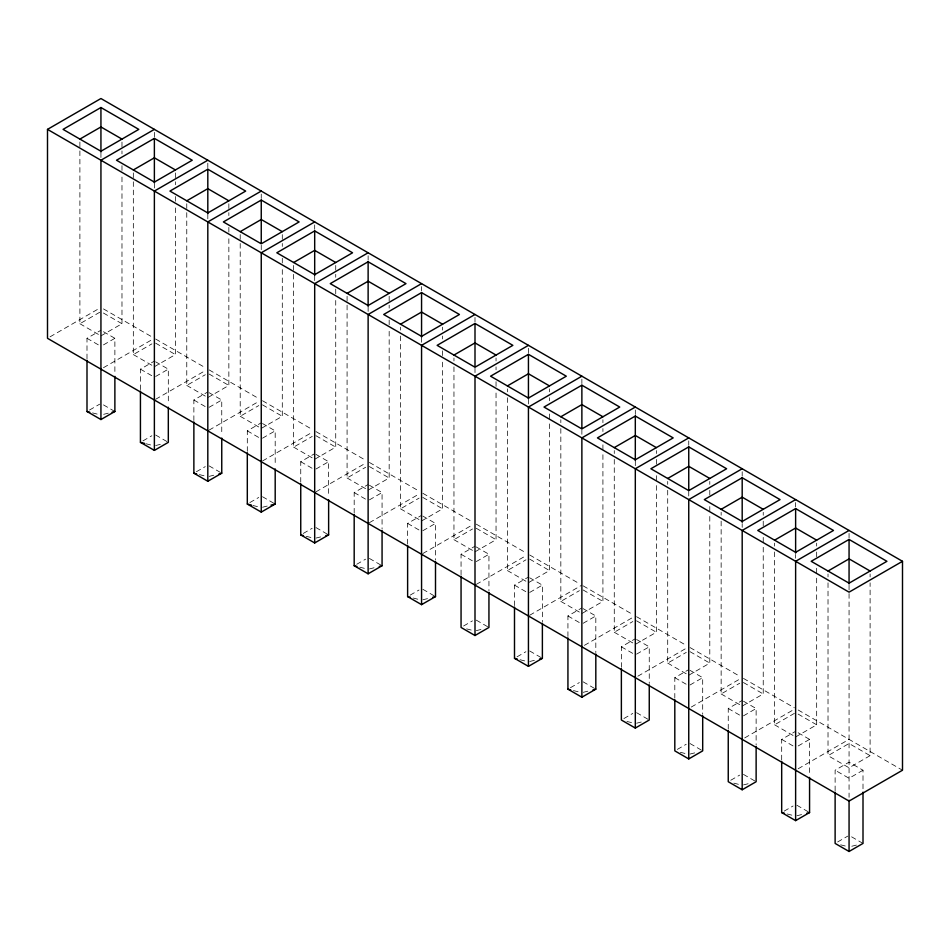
<?xml version="1.0" encoding="UTF-8"?>
<svg xmlns="http://www.w3.org/2000/svg" width="950" height="950" viewBox="0 0 950 950"><rect width="100%" height="100%" fill="white"/><g stroke="black" fill="none" stroke-linecap="round" stroke-linejoin="round"><path stroke-width="0.71" stroke-dasharray="4.75 3.56" d="M50.041 336.834L99.667 308.18M79.895 150.919L79.895 323.724L99.702 312.289M86.996 358.791L86.996 338.307L100.938 330.256M100.938 335.872L121.98 323.724L121.98 174.551M103.479 344.886L114.879 338.307L114.879 373.433M103.479 367.686L151.834 339.767M133.333 181.771L133.333 354.576L151.905 343.864M140.434 389.642L140.434 369.158L154.375 361.107M154.375 366.724L175.417 354.576L175.417 205.402M89.526 410.032L99.667 404.178M155.646 376.473L168.316 369.158L168.316 404.284M155.646 399.273L205.271 370.619M186.77 212.622L186.77 385.427L205.342 374.716M193.871 420.494L193.871 400.009L207.812 391.958M207.812 397.575L228.855 385.427L228.855 236.253M142.963 440.883L151.834 435.753M209.083 407.324L221.754 400.009L221.754 435.136M209.083 430.124L258.709 401.47M240.208 243.473L240.208 416.278L258.78 405.567M247.309 451.357L247.309 430.861L261.25 422.809M261.25 428.426L282.293 416.278L282.293 267.104M196.401 471.734L205.271 466.616M262.521 438.176L275.191 430.861L275.191 465.987M262.521 460.976L312.146 432.321M293.645 274.324L293.645 447.129L312.218 436.418M300.746 482.208L300.746 461.712L314.688 453.661M314.688 459.277L335.73 447.129L335.73 297.956M249.838 502.586L258.709 497.468M315.958 469.027L328.629 461.712L328.629 496.838M315.958 491.827L365.584 463.173M347.082 305.176L347.082 477.981L365.655 467.269M354.184 513.059L354.184 492.563L368.125 484.512M368.125 490.129L389.168 477.981L389.168 328.807M303.276 533.437L312.146 528.319M369.396 499.878L382.066 492.563L382.066 529.162M369.396 522.678L419.021 494.036M400.52 336.027L400.52 508.832L419.093 498.121M407.621 543.911L407.621 523.414L421.562 515.363M421.562 520.98L442.605 508.832L442.605 359.658M356.713 564.288L365.584 559.17M422.833 530.729L435.504 523.414L435.504 560.013M422.833 553.529L472.459 524.887M453.957 366.878L453.957 539.683L472.53 528.972M461.059 574.762L461.059 554.266L475 546.214M475 551.831L496.043 539.683L496.043 390.509M410.151 595.139L419.021 590.021M476.271 561.581L488.941 554.266L488.941 590.864M476.271 584.381L525.896 555.738M507.395 397.729L507.395 570.546L525.967 559.823M514.496 605.613L514.496 585.117L528.438 577.066M528.438 582.683L549.48 570.546L549.48 421.361M463.588 625.991L472.459 620.873M529.708 592.432L542.379 585.117L542.379 621.716M529.708 615.232L581.875 585.117M560.832 428.581L560.832 601.398L579.405 590.674M567.934 636.464L567.934 615.968L581.875 607.917M581.875 613.534L602.918 601.398L602.918 452.212M517.026 656.842L525.896 651.724M583.146 623.283L595.816 615.968L595.816 652.567M584.416 645.347L632.771 617.441M614.27 459.432L614.27 632.249L632.842 621.526M621.371 667.316L621.371 646.819L635.312 638.768M635.312 644.385L656.355 632.249L656.355 483.063M570.463 687.693L579.334 682.575M636.583 654.134L649.254 646.819L649.254 683.418M637.854 676.198L686.209 648.292M667.707 490.283L667.707 663.1L686.28 652.377M674.809 698.167L674.809 677.671L688.75 669.619M688.75 675.248L709.793 663.1L709.793 513.914M623.901 718.544L632.771 713.426M690.021 684.986L702.691 677.671L702.691 714.269M691.291 707.049L739.646 679.143M721.145 521.134L721.145 693.951L739.717 683.228M728.246 729.018L728.246 708.522L742.188 700.471M742.188 706.099L763.23 693.951L763.23 544.766M677.338 749.396L686.209 744.278M743.458 715.849L756.129 708.522L756.129 745.121M744.729 737.901L794.354 709.258M774.582 551.986L774.582 724.803L794.39 713.367M781.684 759.869L781.684 739.373L795.625 731.322M795.625 736.951L816.668 724.803L816.668 575.617M730.776 780.247L739.646 775.129M798.166 745.964L809.566 739.373L809.566 775.972M798.166 768.764L849.062 739.373M828.02 582.837L828.02 755.654L849.062 743.506L870.105 755.654L870.105 582.837M835.121 790.721L835.121 770.224L849.062 762.173L863.004 770.224L863.004 790.721M870.105 755.654L849.062 767.802L828.02 755.654M784.213 811.11L793.084 805.98M863.004 770.224L849.062 778.276L835.121 770.224M837.651 841.961L847.792 836.107M103.669 414.319L109.274 412.906M155.705 445.526L162.711 443.757M209.143 476.378L216.149 474.608M262.58 507.229L269.586 505.459M316.017 538.08L323.024 536.311M369.455 568.931L376.461 567.162M422.892 599.783L429.899 598.025M476.33 630.634L483.336 628.876M529.768 661.485L536.774 659.727M583.205 692.336L590.211 690.579M636.643 723.199L643.649 721.43M690.08 754.051L697.086 752.281M743.518 784.902L750.524 783.133M796.955 815.753L803.961 813.984M851.794 846.248L857.399 844.835M92.542 412.906L99.477 414.675M145.979 443.757L151.525 445.17M199.417 474.608L204.963 476.021M252.854 505.459L258.4 506.872M306.292 536.311L311.838 537.724M359.729 567.162L365.275 568.587M413.167 598.025L418.713 599.438M466.604 628.876L472.15 630.289M520.042 659.727L525.587 661.141M573.479 690.579L579.025 691.992M626.917 721.43L632.462 722.843M680.354 752.281L685.9 753.694M733.792 783.133L739.337 784.546M787.229 813.984L792.775 815.397M840.667 844.835L847.602 846.604M103.479 308.916L151.834 336.834M155.646 339.031L205.271 367.686M209.083 369.883L258.709 398.537M262.521 400.746L312.146 429.388M315.958 431.597L365.584 460.239M369.396 462.448L419.021 491.091M422.833 493.299L472.459 521.942M476.271 524.151L525.896 552.793M529.708 555.002L579.334 583.644M583.146 585.853L632.771 614.496M636.583 616.704L686.209 645.347M690.021 647.556L739.646 676.198M743.458 678.407L794.354 707.786M798.166 709.994L902.5 770.224M103.407 313.013L121.98 323.724M155.61 343.14L175.417 354.576M209.047 374.003L228.855 385.427M262.485 404.854L282.293 416.278M315.923 435.706L335.73 447.129M369.36 466.557L389.168 477.981M422.798 497.408L442.605 508.832M476.235 528.259L496.043 539.683M529.673 559.111L549.48 570.546M583.11 589.962L602.918 601.398M636.547 620.813L656.355 632.249M689.985 651.664L709.793 663.1M743.422 682.516L763.23 693.951M798.095 714.079L816.668 724.803M103.479 331.716L114.879 338.307M155.646 361.831L168.316 369.158M209.083 392.683L221.754 400.009M262.521 423.534L275.191 430.861M315.958 454.385L328.629 461.712M369.396 485.236L382.066 492.563M422.833 516.099L435.504 523.414M476.271 546.951L488.941 554.266M529.708 577.802L542.379 585.117M583.146 608.653L595.816 615.968M636.583 639.504L649.254 646.819M690.021 670.356L702.691 677.671M743.458 701.207L756.129 708.522M798.166 732.783L809.566 739.373M79.895 323.724L99.702 335.16M133.333 354.576L151.905 365.299M186.77 385.427L205.342 396.15M240.208 416.278L258.78 427.001M293.645 447.129L312.218 457.853M347.082 477.981L365.655 488.704M400.52 508.832L419.093 519.555M453.957 539.683L472.53 550.406M507.395 570.546L525.967 581.258M560.832 601.398L579.405 612.109M614.27 632.249L632.842 642.96M667.707 663.1L686.28 673.811M721.145 693.951L739.717 704.663M774.582 724.803L794.39 736.226M86.996 338.307L100.938 346.358M140.434 369.158L154.375 377.209M193.871 400.009L207.812 408.061M247.309 430.861L261.25 438.912M300.746 461.712L314.688 469.763M354.184 492.563L368.125 500.614M407.621 523.414L421.562 531.466M461.059 554.266L475 562.317M514.496 585.117L528.438 593.168M567.934 615.968L581.875 624.019M621.371 646.819L635.312 654.871M674.809 677.671L688.75 685.722M728.246 708.522L742.188 716.573M781.684 739.373L795.625 747.424M103.479 404.902L114.879 411.492M155.646 435.029L168.316 442.344M209.083 465.88L221.754 473.195M262.521 496.731L275.191 504.046M315.958 527.582L328.629 534.898M369.396 558.434L382.066 565.749M422.833 589.285L435.504 596.6M476.271 620.136L488.941 627.463M529.708 650.988L542.379 658.314M583.146 681.839L595.816 689.166M636.583 712.69L649.254 720.017M690.021 743.541L702.691 750.868M743.458 774.393L756.129 781.719M796.896 805.244L809.566 812.571M851.604 836.831L863.004 843.422M870.105 573.978L870.105 576.935M849.062 533.413L849.062 537.866M849.062 585.283L849.062 797.311M828.02 573.978L828.02 576.935M816.668 543.127L816.668 546.084M816.668 551.986L816.668 559.372M816.668 568.231L816.668 574.144M795.625 502.562L795.625 507.015M795.625 554.432L795.625 558.232M774.582 543.127L774.582 546.084M763.23 512.276L763.23 515.232M763.23 521.134L763.23 528.521M763.23 537.379L763.23 543.293M742.188 471.711L742.188 476.164M742.188 523.569L742.188 527.369M721.145 512.276L721.145 515.232M709.793 481.424L709.793 484.381M709.793 490.283L709.793 497.669M709.793 506.528L709.793 512.442M688.75 440.859L688.75 445.312M688.75 491.245L688.75 496.517M667.707 481.424L667.707 484.381M656.355 450.573L656.355 453.53M656.355 459.432L656.355 466.818M656.355 475.677L656.355 481.591M635.312 410.008L635.312 414.461M635.312 461.237L635.312 465.666M614.27 450.573L614.27 453.53M602.918 419.722L602.918 422.667M602.918 428.581L602.918 431.537M602.918 444.826L602.918 450.739M581.875 379.157L581.875 383.598M581.875 429.543L581.875 434.815M560.832 419.722L560.832 422.667M549.48 388.871L549.48 391.816M549.48 397.729L549.48 400.686M549.48 413.974L549.48 419.888M528.438 348.306L528.438 352.747M528.438 399.534L528.438 403.964M507.395 388.871L507.395 391.816M496.043 358.019L496.043 360.964M496.043 366.878L496.043 369.835M496.043 381.651L496.043 389.037M475 317.454L475 321.896M475 367.828L475 373.113M453.957 358.019L453.957 360.964M442.605 327.168L442.605 330.113M442.605 336.027L442.605 338.984M442.605 350.799L442.605 358.186M421.562 286.603L421.562 291.044M421.562 337.832L421.562 342.261M400.52 327.168L400.52 330.113M389.168 296.317L389.168 303.691M389.168 305.176L389.168 308.133M389.168 319.948L389.168 327.334M368.125 255.752L368.125 260.193M368.125 306.981L368.125 311.41M347.082 296.317L347.082 303.691M335.73 265.454L335.73 272.84M335.73 274.324L335.73 277.281M335.73 289.097L335.73 296.471M314.688 224.901L314.688 229.342M314.688 276.129L314.688 280.559M293.645 265.454L293.645 272.84M282.293 234.602L282.293 241.989M282.293 243.473L282.293 246.418M282.293 258.234L282.293 265.62M261.25 194.049L261.25 198.491M261.25 245.278L261.25 249.708M240.208 234.602L240.208 241.989M228.855 203.751L228.855 211.138M228.855 212.622L228.855 215.567M228.855 227.382L228.855 234.769M207.812 163.198L207.812 167.639M207.812 214.427L207.812 218.856M186.77 203.751L186.77 211.138M175.417 172.9L175.417 180.286M175.417 181.771L175.417 184.716M175.417 196.531L175.417 203.917M154.375 132.347L154.375 136.788M154.375 183.576L154.375 188.005M133.333 172.9L133.333 180.286M121.98 142.049L121.98 149.435M121.98 150.919L121.98 153.864M121.98 165.68L121.98 173.066M100.938 152.724L100.938 158.626M79.895 142.049L79.895 149.435"/><path stroke-width="1.43" d="M47.5 129.378L100.938 98.527L902.5 561.308L902.5 770.224L849.062 801.076L47.5 338.307L47.5 129.378L849.062 592.159L902.5 561.308M100.938 107.516L63.068 129.378L100.938 151.24L138.807 129.378L100.938 107.516L100.938 152.059M79.895 139.092L100.938 126.956L121.98 139.092M154.375 129.378L100.938 160.229L100.938 419.544L86.996 411.492L86.996 360.264M154.375 138.368L116.506 160.229L154.375 182.091L192.244 160.229L154.375 138.368L154.375 182.911M133.333 169.955L154.375 157.807L175.417 169.955M207.812 160.229L154.375 191.081L154.375 450.395L140.434 442.344L140.434 391.115M207.812 169.219L169.943 191.081L207.812 212.942L245.682 191.081L207.812 169.219L207.812 213.762M186.77 200.806L207.812 188.658L228.855 200.806M261.25 191.081L207.812 221.932L207.812 481.246L193.871 473.195L193.871 421.966M261.25 200.07L223.381 221.932L261.25 243.794L299.119 221.932L261.25 200.07L261.25 243.141M240.208 231.658L261.25 219.509L282.293 231.658M314.688 221.932L261.25 252.783L261.25 512.097L247.309 504.046L247.309 452.817M314.688 230.921L276.818 252.783L314.688 274.657L352.557 252.783L314.688 230.921L314.688 275.464M293.645 262.509L314.688 250.361L335.73 262.509M368.125 252.783L314.688 283.634L314.688 542.949L300.746 534.898L300.746 483.669M368.125 261.772L330.256 283.634L368.125 305.508L405.994 283.634L368.125 261.772L368.125 306.316M100.938 419.544L114.879 411.492L114.879 376.366M347.082 293.36L368.125 281.212L389.168 293.36M421.562 283.634L368.125 314.486L368.125 573.8L354.184 565.749L354.184 514.52M421.562 292.624L383.693 314.486L421.562 336.359L459.432 314.486L421.562 292.624L421.562 337.167M154.375 450.395L168.316 442.344L168.316 407.218M400.52 324.211L421.562 312.063L442.605 324.211M475 314.486L421.562 345.349L421.562 604.651L407.621 596.6L407.621 545.371M475 323.475L437.131 345.349L475 367.211L512.869 345.349L475 323.475L475 366.546M207.812 481.246L221.754 473.195L221.754 438.069M453.957 355.062L475 342.914L496.043 355.062M528.438 345.349L475 376.2L475 635.514L461.059 627.463L461.059 576.222M528.438 354.326L490.568 376.2L528.438 398.062L566.307 376.2L528.438 354.326L528.438 398.881M261.25 512.097L275.191 504.046L275.191 468.92M507.395 385.914L528.438 373.766L549.48 385.914M581.875 376.2L528.438 407.051L528.438 666.366L514.496 658.314L514.496 607.074M581.875 385.189L544.006 407.051L581.875 428.913L619.744 407.051L581.875 385.189L581.875 428.248M314.688 542.949L328.629 534.898L328.629 499.771M560.832 416.765L581.875 404.617L602.918 416.765M635.312 407.051L581.875 437.902L581.875 697.217L567.934 689.166L567.934 637.925M635.312 416.041L597.443 437.902L635.312 459.764L673.182 437.902L635.312 416.041L635.312 460.584M368.125 573.8L382.066 565.749L382.066 530.622M614.27 447.616L635.312 435.468L656.355 447.616M688.75 437.902L635.312 468.754L635.312 728.068L621.371 720.017L621.371 668.776M688.75 446.892L650.881 468.754L688.75 490.616L726.619 468.754L688.75 446.892L688.75 489.951M421.562 604.651L435.504 596.6L435.504 561.474M667.707 478.468L688.75 466.319L709.793 478.468M742.188 468.754L688.75 499.605L688.75 758.919L674.809 750.868L674.809 699.627M742.188 477.743L704.318 499.605L742.188 521.467L780.057 499.605L742.188 477.743L742.188 522.286M475 635.514L488.941 627.463L488.941 592.325M721.145 509.319L742.188 497.171L763.23 509.319M795.625 499.605L742.188 530.456L742.188 789.771L756.129 781.719L756.129 746.581M795.625 508.594L757.756 530.456L795.625 552.318L833.494 530.456L795.625 508.594L795.625 553.138M528.438 666.366L542.379 658.314L542.379 623.176M774.582 540.17L795.625 528.022L816.668 540.17M849.062 530.456L795.625 561.308L795.625 820.622L781.684 812.571L781.684 761.33M849.062 539.446L811.193 561.308L849.062 583.169L886.932 561.308L849.062 539.446L849.062 583.989M581.875 697.217L595.816 689.166L595.816 654.028M828.02 571.021L849.062 558.873L870.105 571.021M635.312 728.068L649.254 720.017L649.254 684.879M688.75 758.919L702.691 750.868L702.691 715.73M795.625 820.622L809.566 812.571L809.566 777.432M835.121 792.181L835.121 843.422L849.062 851.473L863.004 843.422L863.004 792.181M112.076 412.205L114.879 411.492M218.951 473.907L221.754 473.195M270.988 505.115L275.191 504.046M325.826 535.61L328.629 534.898M379.264 566.461L382.066 565.749M432.701 597.312L435.504 596.6M539.576 659.015L542.379 658.314M593.014 689.866L595.816 689.166M806.764 813.271L809.566 812.571M86.996 411.492L89.763 412.205M140.434 442.344L144.59 443.401M193.871 473.195L196.638 473.907M247.309 504.046L251.465 505.115M300.746 534.898L303.513 535.61M354.184 565.749L356.951 566.461M407.621 596.6L410.388 597.312M514.496 658.314L517.263 659.015M567.934 689.166L570.701 689.866M781.684 812.571L784.451 813.271M742.188 789.771L728.246 781.719L728.246 730.479M849.062 800.232L849.062 851.473"/></g></svg>
